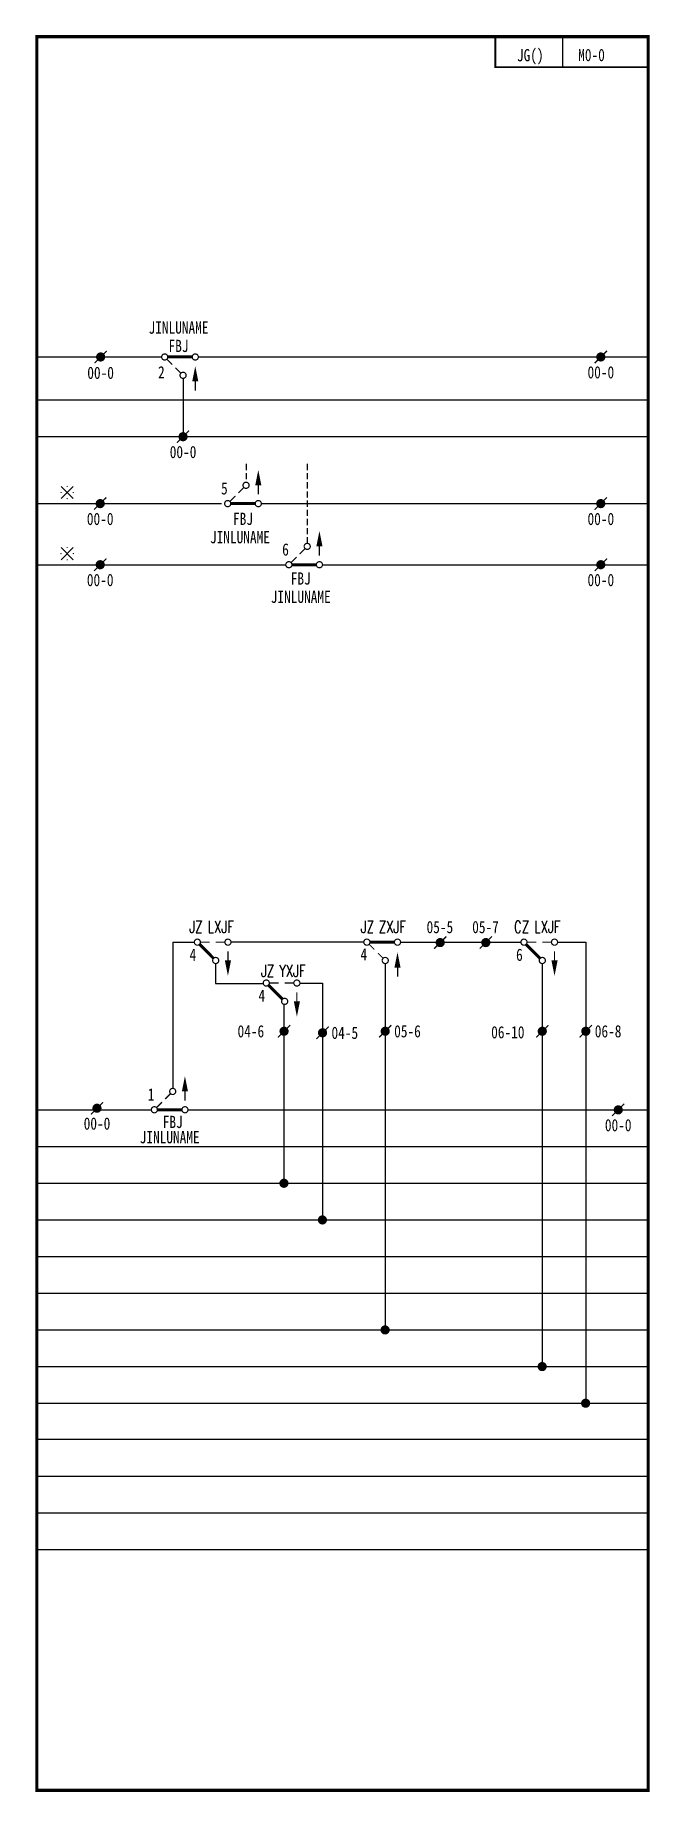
# Model space of a CAD drawing. Header units: millimetres. Extents: x 0 to 100, y 0 to 287.
import ezdxf
from ezdxf.enums import TextEntityAlignment as Align

# ---------------------------------------------------------------- set-up
doc = ezdxf.new("R2010")
doc.units = ezdxf.units.MM
doc.linetypes.add('DASHEDX2', pattern=[1.5, 1, -0.5])
doc.layers.add('define', color=7, linetype='Continuous')
doc.layers.add('tie', color=7, linetype='Continuous')
doc.styles.add('HZ', font='TXT', dxfattribs={"width": 0.7, "bigfont": 'HZTXT'})

# ---------------------------------------------------------------- blocks, each defined once
blk = doc.blocks.new('conti_2')
for points in [[(-0.95, 0, 0.1, 0.1, 1), (-1.05, 0, 0.1, 0.1, 1)], [(0.05, 1, 0.1, 0.1, 1), (-0.05, 1, 0.1, 0.1, 1)], [(1.05, 0, 0.1, 0.1, 1), (0.95, 0, 0.1, 0.1, 1)], [(0.05, -1, 0.1, 0.1, 1), (-0.05, -1, 0.1, 0.1, 1)]]:
    blk.add_lwpolyline(points, format="xyseb", close=True)
for points in [[(-1, -1), (1, 1)], [(1, -1), (-1, 1)]]:
    blk.add_lwpolyline(points)
blk.add_attdef('1', text='', height=2).set_placement((2.27, 0.09), align=Align.MIDDLE)

msp = doc.modelspace()

# ---------------------------------------------------------------- linework, layer by layer
for p, q in [((86, 282), (86, 287)), ((23.93, 231.08), (23.93, 221.58)), ((22.24, 138.82), (22.24, 114.88)), ((22.24, 138.82), (25.77, 138.82)), ((89.78, 138.81), (89.78, 63.39)), ((56.99, 135.34), (56.99, 75.39)), ((82.67, 135.29), (82.67, 69.39)), ((40.44, 99.39), (40.44, 128.66)), ((0, 111.39), (18.76, 111.39)), ((24.75, 111.39), (63.62, 111.39)), ((63.62, 111.39), (100, 111.39)), ((0, 105.39), (100, 105.39))]:
    msp.add_line(p, q)
at = {"color": 7}
for p, q in [((0, 234.58), (20.43, 234.58)), ((0, 227.58), (100, 227.58)), ((0, 221.58), (100, 221.58)), ((0, 210.58), (30.23, 210.58)), ((0, 200.58), (40.79, 200.58))]:
    msp.add_line(p, q, dxfattribs=at)
at = {"linetype": 'Continuous'}
for p, q in [((26.43, 234.58), (63.71, 234.58)), ((52, 234.58), (100, 234.58)), ((36.73, 210.58), (66.67, 210.58)), ((64.32, 210.58), (100, 210.58)), ((46.73, 200.58), (81.65, 200.58)), ((74.24, 200.58), (100, 200.58))]:
    msp.add_line(p, q, dxfattribs=at)
at = {"color": 7, "linetype": 'DASHEDX2'}
for p, q in [((34.23, 217.08), (34.23, 214.08)), ((44.23, 217.08), (44.23, 204.08))]:
    msp.add_line(p, q, dxfattribs=at)
at = {"color": 0}
msp.add_line((53.49, 138.81), (31.77, 138.81), dxfattribs=at)
at = {"color": 1}
for p, q in [((0, 99.39), (100, 99.39)), ((0, 93.39), (100, 93.39)), ((0, 87.39), (100, 87.39)), ((0, 81.39), (100, 81.39))]:
    msp.add_line(p, q, dxfattribs=at)
at = {"color": 2}
for p, q in [((0, 75.39), (100, 75.39)), ((0, 69.39), (100, 69.39)), ((0, 63.39), (100, 63.39))]:
    msp.add_line(p, q, dxfattribs=at)
at = {"color": 3}
for p, q in [((100, 57.39), (0, 57.39)), ((0, 51.39), (100, 51.39))]:
    msp.add_line(p, q, dxfattribs=at)
at = {"color": 5}
for p, q in [((0, 45.39), (100, 45.39)), ((0, 39.39), (100, 39.39))]:
    msp.add_line(p, q, dxfattribs=at)
at = {"color": 7, "linetype": 'Continuous', "const_width": 0.5}
msp.add_lwpolyline([(0, 0), (100, 0), (100, 287), (0, 287)], close=True, dxfattribs=at)
for points, const_width in [([(75, 287), (100, 287), (100, 282)], 0.3), ([(75, 287), (75, 282), (100, 282)], 0.3), ([(22.18, 233.33), (21.24, 234.27)], 0.2), ([(25.43, 234.58), (21.43, 234.58)], 0.5), ([(23.61, 231.9), (22.68, 232.83)], 0.2), ([(25.93, 230.58), (25.93, 229.08)], 0.2), ([(22.93, 220.53), (24.93, 222.53)], 0.2), ([(32.98, 212.33), (33.92, 213.27)], 0.2), ([(36.23, 213.58), (36.23, 212.08)], 0.2), ([(31.55, 210.9), (32.48, 211.83)], 0.2), ([(35.73, 210.58), (31.73, 210.58)], 0.5), ([(41.55, 200.9), (42.48, 201.83)], 0.2), ([(42.98, 202.33), (43.92, 203.27)], 0.2), ([(46.23, 203.58), (46.23, 202.08)], 0.2), ([(45.73, 200.58), (41.73, 200.58)], 0.5), ([(39.44, 123.23), (41.44, 125.23)], 0.2), ([(45.74, 122.98), (47.74, 124.98)], 0.2), ([(55.99, 123.23), (57.99, 125.23)], 0.2), ([(81.67, 123.23), (83.67, 125.23)], 0.2), ([(88.78, 123.23), (90.78, 125.23)], 0.2), ([(19.56, 111.7), (20.49, 112.63)], 0.2), ([(20.99, 113.13), (21.93, 114.07)], 0.2), ([(24.24, 114.38), (24.24, 112.88)], 0.2), ([(23.74, 111.38), (19.74, 111.38)], 0.5)]:
    msp.add_lwpolyline(points, dxfattribs=dict(const_width=const_width))
at = {"color": 7}
for points, const_width in [([(9.45, 233.58), (11.45, 235.58)], 0.2), ([(91.24, 233.58), (93.24, 235.58)], 0.2), ([(9.38, 209.58), (11.38, 211.58)], 0.2), ([(91.24, 209.58), (93.24, 211.58)], 0.2), ([(9.38, 199.58), (11.38, 201.58)], 0.2), ([(91.24, 199.58), (93.24, 201.58)], 0.2), ([(58.49, 138.81), (54.49, 138.81)], 0.5), ([(54.34, 138.45), (55.19, 137.61)], 0.15), ([(64.98, 137.74), (66.98, 139.74)], 0.2), ([(72.44, 137.74), (74.44, 139.74)], 0.2), ([(55.79, 137.01), (56.64, 136.16)], 0.15), ([(8.86, 110.63), (10.86, 112.63)], 0.2), ([(94.08, 110.36), (96.08, 112.36)], 0.2)]:
    msp.add_lwpolyline(points, dxfattribs=dict(at, const_width=const_width))
for points, const_width in [([(10.08, 234.58, 1), (10.83, 234.58, 1)], 0.75), ([(91.86, 234.58, 1), (92.61, 234.58, 1)], 0.75), ([(10.01, 210.58, 1), (10.76, 210.58, 1)], 0.75), ([(91.86, 210.58, 1), (92.61, 210.58, 1)], 0.75), ([(10.01, 200.58, 1), (10.76, 200.58, 1)], 0.75), ([(91.86, 200.58, 1), (92.61, 200.58, 1)], 0.75), ([(54.49, 138.81, -1), (53.49, 138.81, -1)], 0.2), ([(59.49, 138.81, -1), (58.49, 138.81, -1)], 0.2), ([(65.6, 138.74, 1), (66.35, 138.74, 1)], 0.75), ([(73.06, 138.74, 1), (73.81, 138.74, 1)], 0.75), ([(57.49, 135.81, -1), (56.49, 135.81, -1)], 0.2), ([(9.48, 111.63, 1), (10.23, 111.63, 1)], 0.75), ([(94.71, 111.36, 1), (95.46, 111.36, 1)], 0.75)]:
    msp.add_lwpolyline(points, format="xyb", close=True, dxfattribs=dict(at, const_width=const_width))
at = {"const_width": 0.2}
for points in [[(20.93, 235.08, -1), (20.93, 234.08, -1), (20.93, 235.08)], [(25.93, 235.08, -1), (25.93, 234.08, -1), (25.93, 235.08)], [(23.93, 232.08, -1), (23.93, 231.08, -1), (23.93, 232.08)], [(34.23, 214.08, -1), (34.23, 213.08, -1), (34.23, 214.08)], [(31.23, 211.08, -1), (31.23, 210.08, -1), (31.23, 211.08)], [(36.23, 211.08, -1), (36.23, 210.08, -1), (36.23, 211.08)], [(44.23, 204.08, -1), (44.23, 203.08, -1), (44.23, 204.08)], [(41.23, 201.08, -1), (41.23, 200.08, -1), (41.23, 201.08)], [(46.23, 201.08, -1), (46.23, 200.08, -1), (46.23, 201.08)], [(22.24, 114.88, -1), (22.24, 113.88, -1), (22.24, 114.88)], [(19.24, 111.88, -1), (19.24, 110.88, -1), (19.24, 111.88)], [(24.24, 111.88, -1), (24.24, 110.88, -1), (24.24, 111.88)]]:
    msp.add_lwpolyline(points, format="xyb", dxfattribs=at)
at = {"const_width": 0.75}
for points in [[(23.55, 221.53, 1), (24.3, 221.53, 1)], [(40.07, 124.23, 1), (40.82, 124.23, 1)], [(46.36, 123.98, 1), (47.11, 123.98, 1)], [(56.61, 124.23, 1), (57.36, 124.23, 1)], [(82.29, 124.23, 1), (83.04, 124.23, 1)], [(89.41, 124.23, 1), (90.16, 124.23, 1)], [(40.05, 99.35, 1), (40.8, 99.35, 1)], [(46.34, 93.35, 1), (47.09, 93.35, 1)], [(56.59, 75.35, 1), (57.34, 75.35, 1)], [(82.27, 69.35, 1), (83.02, 69.35, 1)], [(89.38, 63.35, 1), (90.13, 63.35, 1)]]:
    msp.add_lwpolyline(points, format="xyb", close=True, dxfattribs=at)
at = {"color": 0, "const_width": 0.2}
for points in [[(26.27, 139.31, -1), (26.27, 138.31, -1), (26.27, 139.31)], [(31.27, 139.31, -1), (31.27, 138.31, -1), (31.27, 139.31)], [(79.67, 139.31, -1), (79.67, 138.31, -1), (79.67, 139.31)], [(84.67, 139.31, -1), (84.67, 138.31, -1), (84.67, 139.31)], [(29.27, 136.31, -1), (29.27, 135.31, -1), (29.27, 136.31)], [(82.67, 136.31, -1), (82.67, 135.31, -1), (82.67, 136.31)], [(37.54, 132.62, -1), (37.54, 131.62, -1), (37.54, 132.62)], [(42.54, 132.62, -1), (42.54, 131.62, -1), (42.54, 132.62)], [(40.54, 129.62, -1), (40.54, 128.62, -1), (40.54, 129.62)]]:
    msp.add_lwpolyline(points, format="xyb", dxfattribs=at)
at = {"color": 0}
for points, const_width in [([(26.54, 138.54), (28.91, 136.16)], 0.5), ([(26.77, 138.81), (28.27, 138.81)], 0.2), ([(29.27, 138.81), (30.77, 138.81)], 0.2), ([(79.93, 138.54), (82.31, 136.16)], 0.5), ([(80.17, 138.81), (81.67, 138.81)], 0.2), ([(82.67, 138.81), (84.17, 138.81)], 0.2), ([(31.27, 135.81), (31.27, 137.31)], 0.2), ([(84.67, 135.81), (84.67, 137.31)], 0.2), ([(59.01, 133.14), (59.01, 134.64)], 0.2), ([(37.81, 131.85), (40.18, 129.47)], 0.5), ([(38.04, 132.12), (39.54, 132.12)], 0.2), ([(40.54, 132.12), (42.04, 132.12)], 0.2), ([(42.54, 129.12), (42.54, 130.62)], 0.2)]:
    msp.add_lwpolyline(points, dxfattribs=dict(at, const_width=const_width))
for points in [[(59.49, 138.81), (79.22, 138.81)], [(85.18, 138.81), (89.78, 138.81)], [(29.23, 135.32), (29.23, 132.04), (37.07, 132.04)], [(43.04, 132.1), (46.74, 132.1), (46.74, 93.39)]]:
    msp.add_lwpolyline(points)
for points in [[(25.43, 230.58), (26.43, 230.58), (25.93, 233.08)], [(35.73, 213.58), (36.73, 213.58), (36.23, 216.08)], [(45.73, 203.58), (46.73, 203.58), (46.23, 206.08)], [(23.74, 114.38), (24.74, 114.38), (24.24, 116.88)]]:
    msp.add_solid(points)
for points in [[(31.77, 135.81), (30.77, 135.81), (31.27, 133.31)], [(85.17, 135.81), (84.17, 135.81), (84.67, 133.31)], [(43.04, 129.12), (42.04, 129.12), (42.54, 126.62)]]:
    msp.add_solid(points, dxfattribs=at)
at = {"color": 7}
msp.add_solid([(58.49, 134.64), (59.49, 134.64), (58.99, 137.14)], dxfattribs=at)

# ---------------------------------------------------------------- block references
at = {"layer": 'define', "color": 3}
for p in [(4.98, 212.4), (4.98, 202.4)]:
    msp.add_blockref('conti_2', p, dxfattribs=at)

# ---------------------------------------------------------------- texts
at = {"color": 3, "width": 0.8}
for s, p in [('JG()', (80.7, 282.97)), ('JINLUNAME', (23.19, 238.39)), ('JINLUNAME', (33.23, 204.09)), ('JINLUNAME', (43.17, 194.33)), ('JINLUNAME', (21.74, 105.89))]:
    msp.add_text(s, height=2, dxfattribs=at).set_placement(p, align=Align.CENTER)
at = {"color": 5, "width": 0.8}
msp.add_text('M0-0', height=2, dxfattribs=at).set_placement((88.54, 283))
at = {"color": 7, "width": 0.8}
for p in [(23.19, 235.39), (33.73, 207.09), (43.17, 197.32), (22.24, 108.39)]:
    msp.add_text('FBJ', height=2, dxfattribs=at).set_placement(p, align=Align.CENTER)
for s, p in [('2', (20.93, 231.08)), ('5', (31.23, 212.08)), ('6', (41.23, 202.08)), ('1', (19.24, 112.88))]:
    msp.add_text(s, height=2, dxfattribs=at).set_placement(p, align=Align.RIGHT)
at = {"color": 3, "style": 'HZ', "width": 0.7}
for s, p in [('JZ', (27.11, 140.31)), ('JZ', (55.16, 140.31)), ('CZ', (80.51, 140.31)), ('JZ', (38.83, 133.12))]:
    msp.add_text(s, height=2, dxfattribs=at).set_placement(p, align=Align.RIGHT)
at = {"color": 7, "style": 'HZ', "width": 0.7}
for s, p in [('LXJF', (30.1, 140.31)), ('ZXJF', (58.15, 140.31)), ('LXJF', (83.5, 140.31)), ('YXJF', (41.82, 133.12))]:
    msp.add_text(s, height=2, dxfattribs=at).set_placement(p, align=Align.CENTER)
at = {"color": 1, "width": 0.8}
for s, p in [('4', (24.99, 135.75)), ('6', (78.38, 135.75)), ('4', (36.26, 129.06))]:
    msp.add_text(s, height=2, dxfattribs=at).set_placement(p)
at = {"color": 7, "width": 0.8}
msp.add_text('4', height=2, dxfattribs=at).set_placement((53.49, 136.81), align=Align.MIDDLE)
at = {"color": 3, "width": 0.8}
for s, p in [('04-6', (32.84, 123.23)), ('04-5', (48.2, 122.98)), ('05-6', (58.45, 123.23)), ('06-10', (74.31, 123.07)), ('06-8', (91.25, 123.23))]:
    msp.add_text(s, height=2, dxfattribs=at).set_placement(p)
at = {"layer": 'tie', "color": 3, "width": 0.8}
for p in [(10.45, 230.99), (92.24, 231.08), (23.93, 218.03), (10.38, 207.08), (92.24, 207.08), (10.38, 197.08), (92.24, 197.08), (9.86, 108.13), (95.08, 107.86)]:
    msp.add_text('00-0', height=2, dxfattribs=at).set_placement(p, align=Align.CENTER)
for s, p in [('05-5', (68.1, 141.28)), ('05-7', (75.56, 141.28))]:
    msp.add_text(s, height=2, dxfattribs=at).set_placement(p, align=Align.MIDDLE_RIGHT)

doc.saveas('drawing.dxf')
